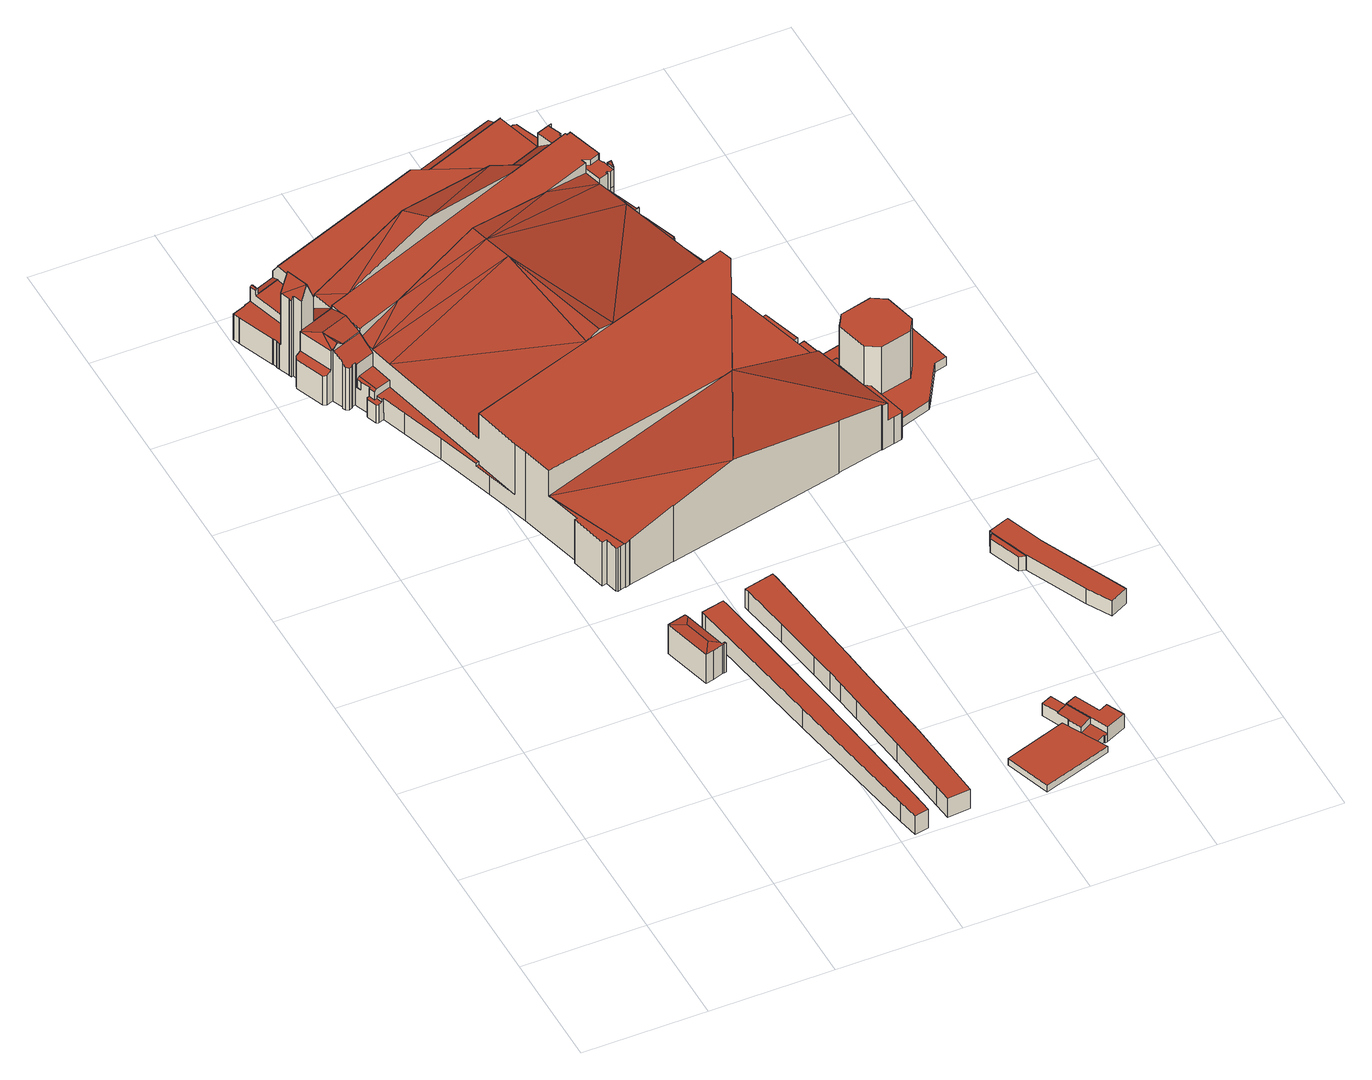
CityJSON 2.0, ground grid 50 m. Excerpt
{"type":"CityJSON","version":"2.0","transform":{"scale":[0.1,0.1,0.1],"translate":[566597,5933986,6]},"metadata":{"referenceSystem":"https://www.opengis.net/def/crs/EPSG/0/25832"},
"CityObjects":{
"building1":{"type":"Building","attributes":{"Gemeindeschluessel":"02000000","Geometrietyp2DReferenz":"3000","function":"31001_2420","roofType":"3200","measuredHeight":14.59,"storeysAboveGround":2},"geometry":[{"type":"MultiSurface","lod":"2","boundaries":[[[0,1,2,3,4]],[[5,6,0,4]],[[7,8,9,10,11,12,13,14,6,5]],[[1,0,6,14]],[[10,15,11]],[[16,4,3,17]],[[17,3,2,18]],[[19,13,12,20]],[[21,10,9,22]],[[22,9,8,23]],[[23,8,7,24]],[[24,7,5,25]],[[26,15,10,21]],[[18,2,1,14,13,19]],[[16,17,18,19,20,26,21,22,23,24,25]],[[26,20,12,11,15]],[[16,25,5,4]]],"semantics":{"surfaces":[{"type":"RoofSurface"},{"type":"WallSurface"},{"type":"GroundSurface"}],"values":[0,0,0,0,0,1,1,1,1,1,1,1,1,1,2,1,1]}}]},
"building2":{"type":"Building","attributes":{"Gemeindeschluessel":"02000000","Geometrietyp2DReferenz":"3000","function":"51009_1610","roofType":"1000","measuredHeight":9},"geometry":[{"type":"MultiSurface","lod":"2","boundaries":[[[27,28,29,30,31,32,33,34,35,36,37,38]],[[39,40,41,42,43,44,45,46,47,48,49,50]],[[50,49,28,27]],[[49,48,29,28]],[[48,47,30,29]],[[47,46,31,30]],[[46,45,32,31]],[[45,44,33,32]],[[44,43,34,33]],[[43,42,35,34]],[[42,41,36,35]],[[41,40,37,36]],[[40,39,38,37]],[[39,50,27,38]]],"semantics":{"surfaces":[{"type":"GroundSurface"},{"type":"RoofSurface"},{"type":"WallSurface"}],"values":[0,1,2,2,2,2,2,2,2,2,2,2,2,2]}}]},
"building3":{"type":"Building","attributes":{"Gemeindeschluessel":"02000000","Geometrietyp2DReferenz":"3000","function":"51009_1610","roofType":"1000","measuredHeight":9},"geometry":[{"type":"MultiSurface","lod":"2","boundaries":[[[51,52,53,54,55,56,57,58,59,60,61,62,63,64,65,66,67,68,69,70]],[[71,72,73,74,75,76,77,78,79,80,81,82,83,84,85,86,87,88,89,90]],[[90,89,52,51]],[[89,88,53,52]],[[88,87,54,53]],[[87,86,55,54]],[[86,85,56,55]],[[85,84,57,56]],[[84,83,58,57]],[[83,82,59,58]],[[82,81,60,59]],[[81,80,61,60]],[[80,79,62,61]],[[79,78,63,62]],[[78,77,64,63]],[[77,76,65,64]],[[76,75,66,65]],[[75,74,67,66]],[[74,73,68,67]],[[73,72,69,68]],[[72,71,70,69]],[[71,90,51,70]]],"semantics":{"surfaces":[{"type":"GroundSurface"},{"type":"RoofSurface"},{"type":"WallSurface"}],"values":[0,1,2,2,2,2,2,2,2,2,2,2,2,2,2,2,2,2,2,2,2,2]}}]},
"building4":{"type":"Building","attributes":{"Gemeindeschluessel":"02000000","Geometrietyp2DReferenz":"3000","function":"51009_1610","roofType":"1000","measuredHeight":3.06},"geometry":[{"type":"MultiSurface","lod":"2","boundaries":[[[91,92,93,94]],[[95,96,97,98]],[[96,95,91,94]],[[95,98,92,91]],[[98,97,93,92]],[[97,96,94,93]]],"semantics":{"surfaces":[{"type":"RoofSurface"},{"type":"GroundSurface"},{"type":"WallSurface"}],"values":[0,1,2,2,2,2]}}]},
"building5":{"type":"Building","attributes":{"name":"Hauptbahnhof","Gemeindeschluessel":"02000000","Geometrietyp2DReferenz":"3000","function":"31001_3091","roofType":"3100","measuredHeight":44.79,"storeysAboveGround":3},"geometry":[{"type":"MultiSurface","lod":"2","boundaries":[[[99,100,101,102]],[[103,104,105,106,107,100,99]],[[108,109,110,111]],[[109,112,113,110]],[[114,115,116,117,118,119]],[[120,121,122,123,124,125]],[[126,127,128,129]],[[130,131,101]],[[100,130,101]],[[132,133,134,128,127]],[[134,135,128]],[[136,137,138,139,140,141,142,143,144]],[[145,146,147,148]],[[149,150,151,152,153,154,155]],[[156,157,158]],[[159,160,161,162]],[[163,164,165,166,167,168,169,170]],[[171,172,173]],[[174,171,173]],[[175,174,173]],[[176,174,175]],[[177,176,175]],[[178,157,156]],[[176,179,180,181,182,183,184,185,186,187]],[[171,188,172]],[[189,190,191,192,193,194,195,196,197,198]],[[178,199,157]],[[200,201,202,203,204,205,206,207,208,209,210,211,212]],[[213,214,215,216]],[[171,217,188]],[[218,217,171]],[[219,218,171]],[[220,187,174]],[[176,220,174]],[[221,222,219,187]],[[223,224,225,226,227,228]],[[229,230,231,232,233,234,235]],[[218,236,217]],[[226,237,238,239,240,241,242,243,244,245,246]],[[247,248,249,250,251]],[[233,252,253,234]],[[254,255,256]],[[257,258,259,260,254,256]],[[261,262,263,264]],[[262,265,263]],[[262,266,267,265]],[[261,266,262]],[[268,269,270]],[[271,272,273,274,275]],[[276,271,275]],[[276,277,278,271]],[[279,280,281,282,283,284,285,286]],[[287,288,289]],[[290,291,292,293,294,295,296,297]],[[298,299,300,301]],[[302,303,304,305,306,307,308]],[[309,310,311]],[[312,313,314,315,316]],[[317,318,319,320]],[[320,319,321,322]],[[322,321,323,324]],[[325,326,327,328]],[[329,330,331,332]],[[332,331,333,334]],[[334,333,335,336]],[[336,335,337,338]],[[338,337,339,340]],[[340,339,326,325]],[[341,106,105,342]],[[342,105,104,343]],[[343,104,103,344]],[[122,113,112,123]],[[345,119,118,346]],[[347,115,114,348]],[[348,114,119,345]],[[349,121,120,350]],[[116,126,129,117]],[[351,131,130,352]],[[353,354,355,356]],[[357,358,359,360]],[[360,359,361,362]],[[362,361,363,364]],[[364,363,365,366]],[[366,365,367,368]],[[368,367,369,370]],[[371,143,142,372]],[[372,142,141,373]],[[373,141,140,374]],[[374,140,139,375]],[[136,147,146,137]],[[376,377,378]],[[294,152,151,295]],[[287,149,155,288]],[[153,159,162,154]],[[379,156,356,355]],[[380,381,382,383]],[[236,383,382,217]],[[384,385,386]],[[379,355,387]],[[300,168,167,301]],[[388,166,165,389]],[[389,165,164,390]],[[292,163,170,293]],[[177,179,176]],[[187,186,221]],[[250,185,184,251]],[[183,182,198]],[[391,196,195,392]],[[392,195,194,393]],[[393,194,193,394]],[[394,193,192,395]],[[395,192,191,396]],[[189,397,398,190]],[[399,400,401,402]],[[402,401,403,404]],[[405,406,407,408]],[[408,407,409,410]],[[411,211,210,412]],[[412,210,209,413]],[[413,209,208,414]],[[414,208,207,415]],[[415,207,206,416]],[[416,206,205,417]],[[417,205,204,418]],[[418,204,203,419]],[[419,203,202,420]],[[215,201,200,216]],[[226,225,237]],[[421,235,234,422]],[[423,232,231,424]],[[424,231,230,425]],[[425,230,229,426]],[[427,245,244,428]],[[429,243,242,430]],[[430,242,241,431]],[[431,241,240,432]],[[432,240,239,433]],[[226,246,227]],[[264,434,435,261]],[[436,437,438,439]],[[439,438,381,380]],[[440,441,442,443]],[[255,444,445,218,256]],[[218,445,383,236]],[[446,260,259,447]],[[448,258,257,449]],[[311,450,451,309]],[[308,267,266,302]],[[452,453,454,455]],[[455,454,456,457]],[[457,456,458,459]],[[460,461,462,463]],[[463,462,464,465]],[[465,464,466,467]],[[467,466,468,469]],[[469,468,470,471]],[[269,268,472]],[[473,472,268,270,474]],[[309,451,275,274,310]],[[475,276,275,451]],[[312,282,281,313]],[[476,280,279,477]],[[478,286,285,479]],[[479,285,284,480]],[[481,297,296,482]],[[483,291,290,484]],[[484,290,297,481]],[[485,486,487,488]],[[488,487,489,490]],[[490,489,491,492]],[[492,491,493,494]],[[495,307,306,496]],[[496,306,305,497]],[[497,305,304,498]],[[498,304,303,499]],[[500,501,502,503]],[[504,505,506,507]],[[508,315,314,509]],[[324,323,510,111,110,113,122,121,349]],[[511,512,513,514,515,102,101,131,351]],[[355,354,352,130,100,107,516]],[[168,300,299,180,179,177,175,173,378,517,161,160,169]],[[410,409,397,189,198,182,181,518]],[[426,229,235,421,197,196,391]],[[519,520,434,264,263,265,267,308,307,495]],[[377,376,172,385,384,135,134,133,521]],[[522,427,428,493,491,489,487,486,523,524]],[[423,424,425,426,391,392,393,394,395,396,399,402,404,525,526,527,405,408,410,518,528,388,389,390,483,484,481,482,529,357,360,362,364,366,368,370,530,347,348,345,346,531,341,342,343,344,329,332,334,336,338,340,325,328,317,320,322,324,349,350,371,372,373,374,375,411,412,413,414,415,416,417,418,419,420,532,485,488,490,492,494,429,430,431,432,433,519,495,496,497,498,499,533,534,535,536,500,503,473,474,440,443,446,447,452,455,457,459,504,507,460,463,465,467,469,471,537,538,508,509,476,477,478,479,480]],[[539,387,355,516,540,129,128]],[[539,128,135,384,386]],[[517,378,377,521,369,367,365,363,361,359,358,541]],[[386,385,172,542,217,382,381,438,437,543,435,434,520,544,545,156,379,387]],[[546,547,548,403,401,400,398,397,409,407,406]],[[545,224,223,199,178]],[[383,445,444,442,441,549,475,451,450,550,436,439,380]],[[329,344,103,99,102,515,330]],[[551,124,123,112,109,108,552]],[[531,346,118,117,129,540]],[[347,530,132,127,126,116,115]],[[371,350,120,125,144,143]],[[517,541,289,288,155,154,162,161]],[[357,529,150,149,287,289,541,358]],[[137,146,145,199,223,228,213,216,200,212,138]],[[124,551,512,511,353,158,148,147,136,144,125]],[[545,544,238,237,225,224]],[[538,537,221,186,185,250,249]],[[532,420,202,201,524,523]],[[423,480,284,283,252,233,232]],[[485,532,523,486]],[[533,499,303,302,266,261,435,543]],[[446,443,442,444,255,254,260]],[[501,500,536,273,272]],[[278,277,553,472,473,503,502]],[[478,477,279,286]],[[476,509,314,313,281,280]],[[536,535,311,310,274,273]],[[461,460,507,506]],[[505,504,459,458]],[[535,534,550,450,311]],[[452,447,259,258,448,453]],[[440,474,270,549,441]],[[270,269,472,553,277,276,475,549]],[[252,283,282,312,316,248,247,253]],[[508,538,249,248,316,315]],[[534,533,543,437,436,550]],[[519,433,239,238,544,520]],[[429,494,493,428,244,243]],[[422,234,253,247,251,184,183]],[[228,227,246,245,427,522,214,213]],[[537,471,470,554,222,221]],[[176,187,220]],[[219,222,554,449,257,256,218]],[[522,524,201,215,214]],[[546,406,405,527]],[[547,546,527,526]],[[548,547,526,525]],[[403,548,525,404]],[[399,396,191,190,398,400]],[[188,217,542,172]],[[528,518,181,180,299,298]],[[156,545,178]],[[483,390,164,163,292,291]],[[388,528,298,301,167,166]],[[145,148,158,157,199]],[[529,482,296,295,151,150]],[[294,293,170,169,160,159,153,152]],[[411,375,139,138,212,211]],[[386,387,539]],[[530,370,369,521,133,132]],[[514,513,552,108,111,510]],[[341,531,540,516,107,106]],[[318,317,328,327]],[[278,502,501,272,271]],[[505,458,456,454,453,448,449,554,470,468,466,464,462,461,506]],[[174,187,219,171]],[[197,421,422,183,198]],[[378,173,172,376]],[[353,356,156,158]],[[352,354,353,511,351]],[[551,552,513,512]],[[318,327,326,339,337,335,333,331,330,515,514,510,323,321,319]]],"semantics":{"surfaces":[{"type":"RoofSurface"},{"type":"WallSurface"},{"type":"GroundSurface"}],"values":[0,0,0,0,0,0,0,0,0,0,0,0,0,0,0,0,0,0,0,0,0,0,0,0,0,0,0,0,0,0,0,0,0,0,0,0,0,0,0,0,0,0,0,0,0,0,0,0,0,0,0,0,0,0,0,0,0,0,1,1,1,1,1,1,1,1,1,1,1,1,1,1,1,1,1,1,1,1,1,1,1,1,1,1,1,1,1,1,1,1,1,1,1,1,1,1,1,1,1,1,1,1,1,1,1,1,1,1,1,1,1,1,1,1,1,1,1,1,1,1,1,1,1,1,1,1,1,1,1,1,1,1,1,1,1,1,1,1,1,1,1,1,1,1,1,1,1,1,1,1,1,1,1,1,1,1,1,1,1,1,1,1,1,1,1,1,1,1,1,1,1,1,1,1,1,1,1,1,1,1,1,1,1,1,1,1,0,2,0,0,0,0,0,0,0,1,1,1,1,1,1,1,1,1,1,1,1,1,1,1,1,1,1,1,1,1,1,1,1,1,1,1,1,1,1,1,1,1,1,1,1,1,1,1,1,1,1,1,1,1,1,1,1,1,1,1,1,1,1,1,1,1,0,0,0,0,0,0,0,0,0]}}]},
"building6":{"type":"Building","attributes":{"Gemeindeschluessel":"02000000","Geometrietyp2DReferenz":"3000","function":"31001_2420","roofType":"1000","measuredHeight":6.66,"storeysAboveGround":2},"geometry":[{"type":"MultiSurface","lod":"2","boundaries":[[[555,556,557,558,559]],[[560,561,562,563,564,565,566,556,567]],[[568,569,570,571,572,573,574]],[[575,559,558,576]],[[556,555,567]],[[556,566,557]],[[573,563,562,574]],[[577,561,560,578]],[[579,571,570,580]],[[580,570,569,581]],[[581,569,568,582]],[[583,584,585,586]],[[579,580,581,582,577,578,575,576,587,588,589,583,586]],[[590,585,584,591,592,593]],[[585,590,572,571,579,586]],[[591,584,583,589]],[[590,593,564,563,573,572]],[[592,591,589,588]],[[577,582,568,574,562,561]],[[588,587,565,564,593,592]],[[575,578,560,567,555,559]],[[587,576,558,557,566,565]]],"semantics":{"surfaces":[{"type":"RoofSurface"},{"type":"WallSurface"},{"type":"GroundSurface"}],"values":[0,0,0,1,1,1,1,1,1,1,1,1,2,0,1,1,1,1,1,1,1,1]}}]},
"building7":{"type":"Building","attributes":{"Gemeindeschluessel":"02000000","Geometrietyp2DReferenz":"3000","function":"51009_1610","roofType":"1000","measuredHeight":6.83},"geometry":[{"type":"MultiSurface","lod":"2","boundaries":[[[594,595,596,597]],[[598,599,600,601]],[[598,597,596,599]],[[599,596,595,600]],[[600,595,594,601]],[[601,594,597,598]]],"semantics":{"surfaces":[{"type":"RoofSurface"},{"type":"GroundSurface"},{"type":"WallSurface"}],"values":[0,1,2,2,2,2]}}]},
"building8":{"type":"Building","attributes":{"Gemeindeschluessel":"02000000","Geometrietyp2DReferenz":"3000","function":"31001_2420","roofType":"1000","measuredHeight":7.17,"storeysAboveGround":2},"geometry":[{"type":"MultiSurface","lod":"2","boundaries":[[[602,603,604,605]],[[606,607,608,609]],[[608,607,610,604,603,611,612]],[[613,606,609,614,615,602,605]],[[614,609,608,612]],[[606,613,610,607]],[[613,605,604,610]],[[602,615,611,603]],[[615,614,612,611]]],"semantics":{"surfaces":[{"type":"WallSurface"},{"type":"RoofSurface"},{"type":"GroundSurface"}],"values":[0,0,1,2,0,0,0,0,0]}}]},
"building9":{"type":"Building","attributes":{"Gemeindeschluessel":"02000000","Geometrietyp2DReferenz":"3000","function":"31001_2420","roofType":"1000","measuredHeight":5.51,"storeysAboveGround":2},"geometry":[{"type":"MultiSurface","lod":"2","boundaries":[[[616,617,618,619,620,621,622,623]],[[624,625,626,627,628,629,630,631]],[[624,623,622,625]],[[625,622,621,626]],[[626,621,620,627]],[[627,620,619,628]],[[628,619,618,629]],[[629,618,617,630]],[[630,617,616,631]],[[631,616,623,624]]],"semantics":{"surfaces":[{"type":"RoofSurface"},{"type":"GroundSurface"},{"type":"WallSurface"}],"values":[0,1,2,2,2,2,2,2,2,2]}}]},
"building10":{"type":"Building","attributes":{"Gemeindeschluessel":"02000000","Geometrietyp2DReferenz":"3000","function":"31001_3070","roofType":"1000","measuredHeight":3.69,"storeysAboveGround":1},"geometry":[{"type":"MultiSurface","lod":"2","boundaries":[[[632,633,634,635]],[[636,637,638,639]],[[636,635,634,637]],[[637,634,633,638]],[[638,633,632,639]],[[639,632,635,636]]],"semantics":{"surfaces":[{"type":"RoofSurface"},{"type":"GroundSurface"},{"type":"WallSurface"}],"values":[0,1,2,2,2,2]}}]},
"building11":{"type":"Building","attributes":{"Gemeindeschluessel":"02000000","Geometrietyp2DReferenz":"3000","function":"31001_2420","roofType":"1000","measuredHeight":26.52,"storeysAboveGround":7},"geometry":[{"type":"MultiSurface","lod":"2","boundaries":[[[640,641,642,643,644,645,646,647,648]],[[649,650,651,652,653,654,655,656,657]],[[650,647,646,651]],[[651,646,645,652]],[[652,645,644,653]],[[653,644,643,654]],[[654,643,642,655]],[[655,642,641,656]],[[656,641,640,657]],[[649,648,647,650]],[[649,657,640,648]]],"semantics":{"surfaces":[{"type":"RoofSurface"},{"type":"GroundSurface"},{"type":"WallSurface"}],"values":[0,1,2,2,2,2,2,2,2,2,2]}}]},
"building12":{"type":"Building","attributes":{"Gemeindeschluessel":"02000000","Geometrietyp2DReferenz":"3000","function":"51009_1610","roofType":"1000","measuredHeight":4.09},"geometry":[{"type":"MultiSurface","lod":"2","boundaries":[[[658,659,660,661,662,663,664,665,666,667,668,657,669,656,655,654,670,653,652,651,671,672,673]],[[674,675,676,677,678,679,680,681,682,683,684,685,686,687,688,689,690,691,692,693,694,695,696]],[[696,695,659,658]],[[695,694,660,659]],[[694,693,661,660]],[[693,692,662,661]],[[692,691,663,662]],[[691,690,664,663]],[[690,689,665,664]],[[689,688,666,665]],[[688,687,667,666]],[[687,686,668,667]],[[686,685,657,668]],[[685,684,669,657]],[[684,683,656,669]],[[683,682,655,656]],[[682,681,654,655]],[[681,680,670,654]],[[680,679,653,670]],[[679,678,652,653]],[[678,677,651,652]],[[677,676,671,651]],[[676,675,672,671]],[[675,674,673,672]],[[674,696,658,673]]],"semantics":{"surfaces":[{"type":"GroundSurface"},{"type":"RoofSurface"},{"type":"WallSurface"}],"values":[0,1,2,2,2,2,2,2,2,2,2,2,2,2,2,2,2,2,2,2,2,2,2,2,2]}}]}
},
"vertices":[
[737,1200,163],[760,1239,159],[756,1252,157],[755,1252,157],[681,1233,157],[734,1034,157],[767,1090,163],[766,1042,157],[809,1054,157],[815,1055,157],[823,1057,157],[815,1062,158],[813,1062,158],[807,1060,158],[805,1068,159],[821,1064,157],[681,1233,18],[755,1252,18],[756,1252,18],[807,1060,18],[813,1062,18],[823,1057,18],[815,1055,18],[809,1054,18],[766,1042,18],[734,1034,18],[821,1064,18],
[1115,17,12],[1058,8,12],[1043,92,12],[943,682,12],[847,1273,12],[844,1293,12],[936,1314,12],[940,1294,12],[984,996,12],[1027,698,12],[1067,399,12],[1105,100,12],[1105,100,102],[1067,399,102],[1027,698,102],[984,996,102],[940,1294,102],[936,1314,102],[844,1293,102],[847,1273,102],[943,682,102],[1043,92,102],[1058,8,102],[1115,17,102],
[1294,46,12],[1202,38,12],[1194,111,12],[1166,376,12],[1135,640,12],[1122,745,12],[1113,812,12],[1100,913,12],[1070,1115,12],[1036,1316,12],[1032,1336,12],[1155,1364,12],[1158,1344,12],[1194,1027,12],[1205,931,12],[1212,868,12],[1222,770,12],[1233,674,12],[1264,399,12],[1288,123,12],[1288,123,102],[1264,399,102],[1233,674,102],[1222,770,102],[1212,868,102],[1205,931,102],[1194,1027,102],[1158,1344,102],[1155,1364,102],[1032,1336,102],[1036,1316,102],[1070,1115,102],[1100,913,102],[1113,812,102],[1122,745,102],[1135,640,102],[1166,376,102],[1194,111,102],[1202,38,102],[1294,46,102],
[1577,8,40],[1859,99,40],[1768,279,40],[1515,195,40],[1577,8,9],[1515,195,9],[1768,279,9],[1859,99,9],
[89,3152,394],[152,3079,473],[121,3169,473],[87,3156,394],[103,3116,394],[102,3116,392],[106,3105,392],[114,3108,411],[128,3070,410],[97,3381,216],[103,3383,220],[95,3409,220],[89,3407,216],[108,3385,216],[100,3411,216],[141,2927,161],[156,2920,167],[175,2928,177],[121,3066,177],[102,3059,167],[96,3044,161],[110,3416,182],[111,3415,182],[100,3411,182],[108,3385,192],[204,3422,192],[198,3450,182],[175,2928,271],[177,2928,272],[177,3006,293],[121,3066,271],[184,3092,391],[156,3183,391],[182,2931,277],[184,2926,278],[202,2933,293],[228,2943,271],[204,3422,255],[844,3670,255],[792,3693,194],[438,3556,194],[429,3560,183],[416,3555,183],[411,3542,198],[414,3534,212],[198,3450,212],[1102,3556,258],[844,3670,258],[204,3422,258],[251,3221,258],[255,2852,152],[271,2810,153],[268,2809,152],[276,2783,152],[287,2787,158],[261,2876,158],[250,2871,152],[353,3158,285],[677,3388,363],[251,3221,269],[287,2787,159],[348,2808,159],[326,2901,159],[261,2876,159],[295,2762,126],[302,2764,126],[337,2664,126],[395,2491,126],[450,2317,126],[462,2321,126],[348,2808,126],[287,2787,126],[876,3116,372],[500,3049,285],[326,2901,238],[906,3002,372],[348,2808,238],[968,2496,357],[462,2321,238],[749,3315,363],[462,2321,357],[507,2124,357],[524,2068,357],[556,1947,357],[1328,2121,357],[1364,2129,357],[1617,2662,357],[1601,2715,357],[1096,2540,357],[857,3189,372],[557,1942,233],[689,1604,233],[691,1604,234],[692,1603,234],[709,1607,239],[708,1608,239],[903,1652,292],[904,1649,292],[1161,1706,362],[556,1947,233],[1102,3556,269],[844,3670,191],[1281,3840,191],[1251,3829,191],[1241,3855,183],[1176,3830,183],[1162,3825,183],[999,3761,183],[892,3720,183],[889,3728,181],[876,3733,178],[863,3728,178],[859,3719,180],[792,3693,180],[1102,3556,189],[1336,3649,189],[1281,3840,189],[844,3670,189],[1214,3329,285],[1426,3332,238],[1465,3195,238],[1032,2518,372],[1601,2715,238],[1602,2716,238],[1223,3503,269],[1224,3502,269],[1362,3557,269],[1357,3574,255],[1336,3649,190],[1102,3556,190],[1630,1810,276],[1629,1813,276],[1819,1856,240],[1820,1853,239],[1845,1859,235],[1364,2129,365],[1164,1707,365],[1406,3404,238],[1362,3557,255],[1408,3575,255],[1403,3590,255],[1407,3591,255],[1400,3608,255],[1407,3611,255],[1386,3665,255],[1399,3670,255],[1398,3673,255],[1336,3649,255],[1745,2214,195],[1738,2238,195],[1737,2238,195],[1617,2662,195],[1364,2129,195],[1846,1859,234],[1745,2214,234],[1499,3256,182],[1463,3346,183],[1426,3332,190],[1465,3195,190],[1525,3216,179],[1524,3220,179],[1514,3216,181],[1471,3430,164],[1450,3506,184],[1428,3574,166],[1427,3574,164],[1431,3575,166],[1474,3431,164],[1431,3575,164],[1492,3357,177],[1492,3357,178],[1479,3352,180],[1490,3373,290],[1488,3385,271],[1486,3386,271],[1486,3387,270],[1483,3388,270],[1492,3357,270],[1493,3358,270],[1494,3362,274],[1859,2101,152],[1831,2215,152],[1826,2232,152],[1745,2214,152],[1846,1859,152],[1874,1866,152],[1907,1874,152],[1912,1881,152],[255,2852,113],[250,2871,113],[249,2871,113],[270,2759,113],[278,2755,113],[295,2762,113],[287,2787,113],[276,2783,113],[268,2809,113],[259,2806,113],[256,2798,113],[471,2249,113],[507,2124,113],[462,2321,113],[450,2317,113],[1474,3431,113],[1506,3444,113],[1510,3454,113],[1512,3459,113],[1466,3577,113],[1452,3584,113],[1431,3575,113],[1483,3388,113],[1486,3387,113],[1478,3407,113],[1745,2214,113],[1826,2232,113],[1821,2254,113],[1814,2258,113],[1738,2238,113],[6,3372,25],[6,3372,148],[63,3394,148],[63,3394,25],[62,3397,148],[62,3397,25],[83,3404,148],[83,3404,25],[15,3343,25],[15,3343,148],[17,3344,148],[17,3344,25],[85,3162,25],[85,3162,148],[84,3162,148],[84,3162,25],[80,3173,148],[80,3173,25],[83,3174,148],[83,3174,25],[76,3193,148],[76,3193,25],[73,3193,148],[73,3193,25],[114,3108,25],[106,3105,25],[102,3116,25],[103,3116,25],[96,3044,25],[102,3059,25],[156,2920,25],[141,2927,25],[111,3415,25],[110,3416,25],[156,3183,200],[184,3092,273],[272,3132,269],[273,3127,273],[273,3127,271],[273,3127,269],[246,2877,25],[246,2877,226],[231,2871,227],[231,2871,25],[229,2867,225],[229,2867,25],[216,2862,225],[216,2862,25],[203,2867,231],[203,2867,25],[198,2880,239],[198,2880,25],[200,2886,241],[200,2886,25],[414,3534,25],[411,3542,25],[416,3555,25],[429,3560,25],[438,3556,25],[309,2974,238],[309,2974,267],[320,2927,238],[273,3127,285],[1400,3425,260],[1400,3425,285],[1406,3404,285],[1406,3404,260],[309,2974,271],[309,2974,285],[298,3022,285],[284,3079,285],[395,2491,25],[337,2664,25],[302,2764,25],[904,1649,25],[903,1652,25],[708,1608,25],[709,1607,25],[692,1603,25],[691,1604,25],[557,1942,234],[689,1604,234],[669,1599,25],[669,1599,234],[669,1598,234],[669,1598,25],[659,1596,234],[659,1596,25],[585,1796,25],[585,1796,234],[587,1796,234],[587,1796,25],[595,1798,234],[595,1798,25],[859,3719,25],[863,3728,25],[876,3733,25],[889,3728,25],[892,3720,25],[999,3761,25],[1162,3825,25],[1176,3830,25],[1241,3855,25],[1251,3829,25],[1164,1707,363],[1364,2129,363],[1820,1853,25],[1819,1856,25],[1629,1813,25],[1630,1810,25],[1398,3673,113],[1399,3670,113],[1386,3665,25],[1407,3611,25],[1400,3608,25],[1407,3591,25],[1403,3590,25],[1427,3574,285],[1471,3430,285],[1466,3427,260],[1466,3427,285],[1428,3412,285],[1428,3412,260],[1468,3357,25],[1468,3357,260],[1461,3353,260],[1461,3353,25],[1463,3346,260],[1426,3332,260],[1514,3216,25],[1524,3220,25],[1525,3216,145],[1465,3195,145],[1478,3407,260],[1483,3388,260],[1526,3214,25],[1526,3214,145],[1529,3215,145],[1529,3215,25],[1542,3184,145],[1542,3184,25],[1549,3164,145],[1549,3164,25],[1582,3056,25],[1582,3056,145],[1584,3050,145],[1584,3050,25],[1575,3047,145],[1575,3047,25],[1651,2820,145],[1651,2820,25],[1668,2771,145],[1668,2771,25],[1649,2732,145],[1649,2732,25],[1492,3357,113],[1492,3357,25],[1479,3352,25],[1492,3357,260],[1831,2215,25],[1859,2101,25],[1912,1881,25],[1907,1874,25],[1874,1866,25],[256,2798,25],[259,2806,25],[278,2755,25],[270,2759,25],[1355,3860,25],[1355,3860,113],[1373,3811,113],[1373,3811,25],[1404,3733,113],[1404,3733,25],[1422,3689,113],[1422,3689,25],[1416,3677,113],[1416,3677,25],[1452,3584,25],[1466,3577,25],[1512,3459,25],[1510,3454,25],[1506,3444,25],[1493,3383,25],[1493,3383,226],[1498,3370,210],[1498,3370,25],[1568,3109,25],[1568,3109,145],[1586,3057,145],[1586,3057,25],[1814,2258,25],[1821,2254,25],[89,3407,148],[251,3221,200],[251,3221,191],[156,3183,191],[156,3183,148],[87,3156,148],[128,3070,271],[326,2901,223],[524,2068,25],[1411,3567,25],[1411,3567,285],[184,2926,267],[1336,3649,113],[1341,3864,113],[1281,3840,113],[651,1600,25],[640,1649,25],[620,1645,25],[471,2249,25],[271,2810,25],[182,2931,25],[128,3069,25],[1341,3864,25],[1466,3428,25],[1475,3406,25],[1478,3407,25],[1486,3386,25],[1601,2715,25],[1737,2238,25],[291,3051,293],[128,3069,271],[249,2871,223],[857,3189,285],[1466,3428,285],[1408,3575,285],[1144,3471,285],[620,1645,234],[640,1649,234],[651,1600,234],[1479,3352,260],[1475,3406,260],[204,3422,191],[97,3381,191],[1493,3358,113],[1602,2716,145],
[1765,312,65],[1781,319,65],[1808,331,65],[1779,396,65],[1736,377,65],[1786,264,62],[1783,262,61],[1807,208,61],[1854,229,69],[1809,331,69],[1809,330,69],[1808,331,69],[1765,312,62],[1838,141,33],[1872,157,39],[1875,151,39],[1883,154,41],[1887,156,42],[1854,229,42],[1807,208,33],[1736,377,6],[1779,396,6],[1783,262,6],[1786,264,6],[1883,154,6],[1875,151,6],[1872,157,6],[1838,141,6],[1936,265,6],[1936,265,73],[1969,192,73],[1969,192,6],[1809,330,6],[1854,351,6],[1899,248,6],[1887,156,73],[1899,248,73],[1854,351,73],[1809,331,73],
[1986,1086,81],[2012,1080,81],[1954,1239,81],[1938,1217,81],[1938,1217,13],[1954,1239,13],[2012,1080,13],[1986,1086,13],
[2094,1124,14],[2094,1124,86],[2254,767,86],[2254,767,14],[2126,829,14],[2126,829,86],[2012,1080,86],[2012,1080,14],[2182,731,86],[2036,1280,86],[1951,1248,86],[2182,731,14],[1951,1248,14],[2036,1280,14],
[1722,2340,141],[1719,2340,141],[1737,2280,141],[1758,2286,141],[1758,2284,141],[1787,2292,141],[1765,2372,141],[1717,2358,141],[1717,2358,86],[1765,2372,86],[1787,2292,86],[1758,2284,86],[1758,2286,86],[1737,2280,86],[1719,2340,86],[1722,2340,86],
[1702,2399,120],[1761,2417,120],[1712,2576,120],[1654,2558,120],[1654,2558,83],[1712,2576,83],[1761,2417,83],[1702,2399,83],
[1905,2030,341],[2032,2060,341],[2065,2115,341],[2033,2245,341],[1979,2277,341],[1849,2246,341],[1831,2215,341],[1817,2193,341],[1849,2063,341],[1849,2063,76],[1817,2193,76],[1831,2215,76],[1849,2246,76],[1979,2277,76],[2033,2245,76],[2065,2115,76],[2032,2060,76],[1905,2030,76],
[2003,2354,76],[2020,2284,76],[2144,2315,76],[2180,2160,76],[2190,2114,76],[2193,2102,76],[2141,2090,76],[2054,1947,76],[2038,1921,76],[1912,1881,76],[1871,2050,76],[2031,2060,76],[1988,2272,76],[1821,2254,76],[1808,2306,76],[1973,2347,76],[1973,2347,117],[1808,2306,117],[1821,2254,117],[1831,2215,117],[1849,2246,117],[1979,2277,117],[1988,2272,117],[2033,2245,117],[2065,2115,117],[2032,2060,117],[2031,2060,117],[1905,2030,117],[1871,2050,117],[1912,1881,117],[2038,1921,117],[2054,1947,117],[2141,2090,117],[2193,2102,117],[2190,2114,117],[2180,2160,117],[2144,2315,117],[2020,2284,117],[2003,2354,117]
]}
